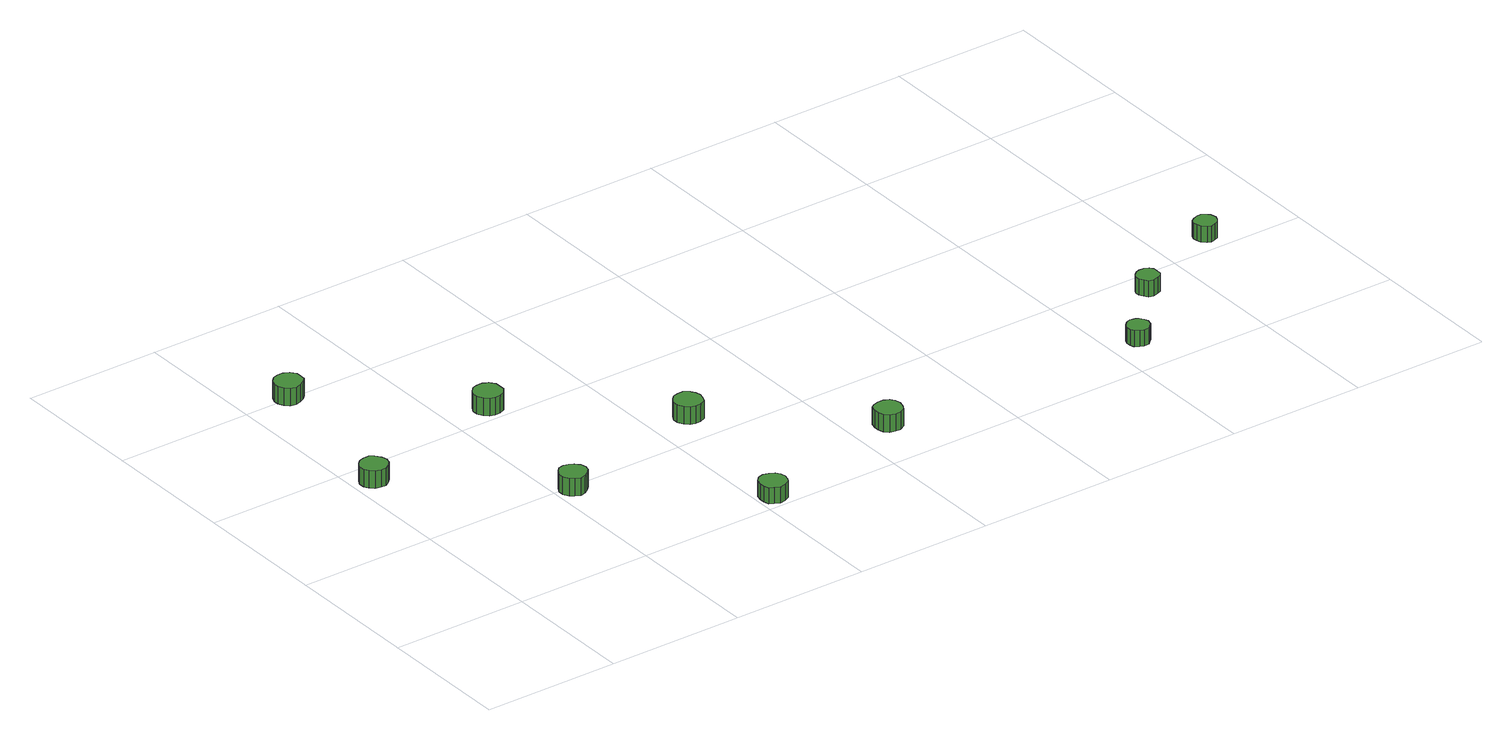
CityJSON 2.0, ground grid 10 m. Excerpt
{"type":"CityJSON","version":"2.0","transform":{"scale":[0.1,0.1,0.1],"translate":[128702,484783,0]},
"CityObjects":{
"tree1":{"type":"SolitaryVegetationObject","attributes":{"function":"something"},"geometry":[{"type":"MultiSurface","lod":"1","boundaries":[[[0,1,2,3,4,5,6,7,8,9,10,11,12,13,14]],[[15,16,17,18,19,20,21,22,23,24,25,26,27,28,29]],[[0,29,28,1]],[[1,28,27,2]],[[2,27,26,3]],[[3,26,25,4]],[[4,25,24,5]],[[5,24,23,6]],[[6,23,22,7]],[[7,22,21,8]],[[8,21,20,9]],[[9,20,19,10]],[[10,19,18,11]],[[11,18,17,12]],[[12,17,16,13]],[[13,16,15,14]],[[14,15,29,0]]]}]},
"tree2":{"type":"SolitaryVegetationObject","attributes":{"function":"something"},"geometry":[{"type":"MultiSurface","lod":"1","boundaries":[[[30,31,32,33,34,35,36,37,38,39,40,41,42,43,44]],[[45,46,47,48,49,50,51,52,53,54,55,56,57,58,59]],[[30,59,58,31]],[[31,58,57,32]],[[32,57,56,33]],[[33,56,55,34]],[[34,55,54,35]],[[35,54,53,36]],[[36,53,52,37]],[[37,52,51,38]],[[38,51,50,39]],[[39,50,49,40]],[[40,49,48,41]],[[41,48,47,42]],[[42,47,46,43]],[[43,46,45,44]],[[44,45,59,30]]]}]},
"tree3":{"type":"SolitaryVegetationObject","attributes":{"function":"something"},"geometry":[{"type":"MultiSurface","lod":"1","boundaries":[[[60,61,62,63,64,65,66,67,68,69,70,71,72,73,74]],[[75,76,77,78,79,80,81,82,83,84,85,86,87,88,89]],[[60,89,88,61]],[[61,88,87,62]],[[62,87,86,63]],[[63,86,85,64]],[[64,85,84,65]],[[65,84,83,66]],[[66,83,82,67]],[[67,82,81,68]],[[68,81,80,69]],[[69,80,79,70]],[[70,79,78,71]],[[71,78,77,72]],[[72,77,76,73]],[[73,76,75,74]],[[74,75,89,60]]]}]},
"tree4":{"type":"SolitaryVegetationObject","attributes":{"function":"something"},"geometry":[{"type":"MultiSurface","lod":"1","boundaries":[[[90,91,92,93,94,95,96,97,98,99,100,101,102,103,104]],[[105,106,107,108,109,110,111,112,113,114,115,116,117,118,119]],[[90,119,118,91]],[[91,118,117,92]],[[92,117,116,93]],[[93,116,115,94]],[[94,115,114,95]],[[95,114,113,96]],[[96,113,112,97]],[[97,112,111,98]],[[98,111,110,99]],[[99,110,109,100]],[[100,109,108,101]],[[101,108,107,102]],[[102,107,106,103]],[[103,106,105,104]],[[104,105,119,90]]]}]},
"tree5":{"type":"SolitaryVegetationObject","attributes":{"function":"something"},"geometry":[{"type":"MultiSurface","lod":"1","boundaries":[[[120,121,122,123,124,125,126,127,128,129,130,131,132,133,134]],[[135,136,137,138,139,140,141,142,143,144,145,146,147,148,149]],[[120,149,148,121]],[[121,148,147,122]],[[122,147,146,123]],[[123,146,145,124]],[[124,145,144,125]],[[125,144,143,126]],[[126,143,142,127]],[[127,142,141,128]],[[128,141,140,129]],[[129,140,139,130]],[[130,139,138,131]],[[131,138,137,132]],[[132,137,136,133]],[[133,136,135,134]],[[134,135,149,120]]]}]},
"tree6":{"type":"SolitaryVegetationObject","attributes":{"function":"something"},"geometry":[{"type":"MultiSurface","lod":"1","boundaries":[[[150,151,152,153,154,155,156,157,158,159,160,161,162,163,164]],[[165,166,167,168,169,170,171,172,173,174,175,176,177,178,179]],[[150,179,178,151]],[[151,178,177,152]],[[152,177,176,153]],[[153,176,175,154]],[[154,175,174,155]],[[155,174,173,156]],[[156,173,172,157]],[[157,172,171,158]],[[158,171,170,159]],[[159,170,169,160]],[[160,169,168,161]],[[161,168,167,162]],[[162,167,166,163]],[[163,166,165,164]],[[164,165,179,150]]]}]},
"tree7":{"type":"SolitaryVegetationObject","attributes":{"function":"something"},"geometry":[{"type":"MultiSurface","lod":"1","boundaries":[[[180,181,182,183,184,185,186,187,188,189,190,191,192,193,194]],[[195,196,197,198,199,200,201,202,203,204,205,206,207,208,209]],[[180,209,208,181]],[[181,208,207,182]],[[182,207,206,183]],[[183,206,205,184]],[[184,205,204,185]],[[185,204,203,186]],[[186,203,202,187]],[[187,202,201,188]],[[188,201,200,189]],[[189,200,199,190]],[[190,199,198,191]],[[191,198,197,192]],[[192,197,196,193]],[[193,196,195,194]],[[194,195,209,180]]]}]},
"tree8":{"type":"SolitaryVegetationObject","attributes":{"function":"something"},"geometry":[{"type":"MultiSurface","lod":"1","boundaries":[[[210,211,212,213,214,215,216,217,218,219,220,221,222,223,224]],[[225,226,227,228,229,230,231,232,233,234,235,236,237,238,239]],[[210,239,238,211]],[[211,238,237,212]],[[212,237,236,213]],[[213,236,235,214]],[[214,235,234,215]],[[215,234,233,216]],[[216,233,232,217]],[[217,232,231,218]],[[218,231,230,219]],[[219,230,229,220]],[[220,229,228,221]],[[221,228,227,222]],[[222,227,226,223]],[[223,226,225,224]],[[224,225,239,210]]]}]},
"tree9":{"type":"SolitaryVegetationObject","attributes":{"function":"something"},"geometry":[{"type":"MultiSurface","lod":"1","boundaries":[[[240,241,242,243,244,245,246,247,248,249,250,251,252,253,254]],[[255,256,257,258,259,260,261,262,263,264,265,266,267,268,269]],[[240,269,268,241]],[[241,268,267,242]],[[242,267,266,243]],[[243,266,265,244]],[[244,265,264,245]],[[245,264,263,246]],[[246,263,262,247]],[[247,262,261,248]],[[248,261,260,249]],[[249,260,259,250]],[[250,259,258,251]],[[251,258,257,252]],[[252,257,256,253]],[[253,256,255,254]],[[254,255,269,240]]]}]},
"tree10":{"type":"SolitaryVegetationObject","attributes":{"function":"something"},"geometry":[{"type":"MultiSurface","lod":"1","boundaries":[[[270,271,272,273,274,275,276,277,278,279,280,281,282,283,284]],[[285,286,287,288,289,290,291,292,293,294,295,296,297,298,299]],[[270,299,298,271]],[[271,298,297,272]],[[272,297,296,273]],[[273,296,295,274]],[[274,295,294,275]],[[275,294,293,276]],[[276,293,292,277]],[[277,292,291,278]],[[278,291,290,279]],[[279,290,289,280]],[[280,289,288,281]],[[281,288,287,282]],[[282,287,286,283]],[[283,286,285,284]],[[284,285,299,270]]]}]}
},
"vertices":[
[26,182,17],[25,186,17],[22,190,17],[19,192,17],[15,192,17],[11,191,17],[8,188,17],[6,184,17],[6,180,17],[8,177,17],[11,174,17],[15,173,17],[19,173,17],[22,175,17],[25,178,17],[25,178,4],[22,175,4],[19,173,4],[15,173,4],[11,174,4],[8,177,4],[6,180,4],[6,184,4],[8,188,4],[11,191,4],[15,192,4],[19,192,4],[22,190,4],[25,186,4],[26,182,4],
[44,300,18],[44,304,18],[41,308,18],[37,310,18],[33,310,18],[29,309,18],[26,306,18],[24,302,18],[24,298,18],[26,294,18],[29,291,18],[33,290,18],[37,291,18],[41,293,18],[44,296,18],[44,296,5],[41,293,5],[37,291,5],[33,290,5],[29,291,5],[26,294,5],[24,298,5],[24,302,5],[26,306,5],[29,309,5],[33,310,5],[37,310,5],[41,308,5],[44,304,5],[44,300,5],
[123,96,18],[122,100,18],[119,103,18],[116,105,18],[112,106,18],[108,105,18],[105,102,18],[103,98,18],[103,94,18],[105,90,18],[108,88,18],[112,86,18],[116,87,18],[119,89,18],[122,92,18],[122,92,5],[119,89,5],[116,87,5],[112,86,5],[108,88,5],[105,90,5],[103,94,5],[103,98,5],[105,102,5],[108,105,5],[112,106,5],[116,105,5],[119,103,5],[122,100,5],[123,96,5],
[141,214,17],[141,218,17],[138,222,17],[134,224,17],[130,224,17],[126,223,17],[123,220,17],[121,216,17],[121,212,17],[123,208,17],[126,205,17],[130,204,17],[134,204,17],[138,206,17],[141,210,17],[141,210,4],[138,206,4],[134,204,4],[130,204,4],[126,205,4],[123,208,4],[121,212,4],[121,216,4],[123,220,4],[126,223,4],[130,224,4],[134,224,4],[138,222,4],[141,218,4],[141,214,4],
[221,11,17],[220,15,17],[218,18,17],[214,20,17],[210,21,17],[206,20,17],[203,17,17],[202,13,17],[202,9,17],[203,5,17],[206,3,17],[210,1,17],[214,2,17],[218,4,17],[220,7,17],[220,7,5],[218,4,5],[214,2,5],[210,1,5],[206,3,5],[203,5,5],[202,9,5],[202,13,5],[203,17,5],[206,20,5],[210,21,5],[214,20,5],[218,18,5],[220,15,5],[221,11,5],
[239,128,17],[238,132,17],[236,135,17],[232,138,17],[228,138,17],[224,137,17],[221,134,17],[219,130,17],[219,126,17],[221,122,17],[224,119,17],[228,118,17],[232,118,17],[236,120,17],[238,124,17],[238,124,4],[236,120,4],[232,118,4],[228,118,4],[224,119,4],[221,122,4],[219,126,4],[219,130,4],[221,134,4],[224,137,4],[228,138,4],[232,138,4],[236,135,4],[238,132,4],[239,128,4],
[337,43,17],[336,47,17],[334,50,17],[330,52,17],[326,52,17],[322,51,17],[319,49,17],[318,45,17],[318,41,17],[319,37,17],[322,34,17],[326,33,17],[330,33,17],[334,35,17],[336,39,17],[336,39,4],[334,35,4],[330,33,4],[326,33,4],[322,34,4],[319,37,4],[318,41,4],[318,45,4],[319,49,4],[322,51,4],[326,52,4],[330,52,4],[334,50,4],[336,47,4],[337,43,4],
[528,31,18],[527,34,18],[525,37,18],[523,38,18],[519,39,18],[516,38,18],[513,35,18],[512,32,18],[512,29,18],[513,26,18],[516,24,18],[519,23,18],[523,23,18],[525,25,18],[527,27,18],[527,27,6],[525,25,6],[523,23,6],[519,23,6],[516,24,6],[513,26,6],[512,29,6],[512,32,6],[513,35,6],[516,38,6],[519,39,6],[523,38,6],[525,37,6],[527,34,6],[528,31,6],
[571,79,18],[571,83,18],[569,85,18],[566,87,18],[562,87,18],[559,86,18],[557,84,18],[555,81,18],[555,78,18],[557,75,18],[559,72,18],[562,71,18],[566,72,18],[569,73,18],[571,76,18],[571,76,6],[569,73,6],[566,72,6],[562,71,6],[559,72,6],[557,75,6],[555,78,6],[555,81,6],[557,84,6],[559,86,6],[562,87,6],[566,87,6],[569,85,6],[571,83,6],[571,79,6],
[643,113,18],[642,117,18],[640,119,18],[637,121,18],[634,121,18],[631,120,18],[628,118,18],[627,115,18],[627,112,18],[628,109,18],[631,106,18],[634,105,18],[637,106,18],[640,107,18],[642,110,18],[642,110,6],[640,107,6],[637,106,6],[634,105,6],[631,106,6],[628,109,6],[627,112,6],[627,115,6],[628,118,6],[631,120,6],[634,121,6],[637,121,6],[640,119,6],[642,117,6],[643,113,6]
]}
